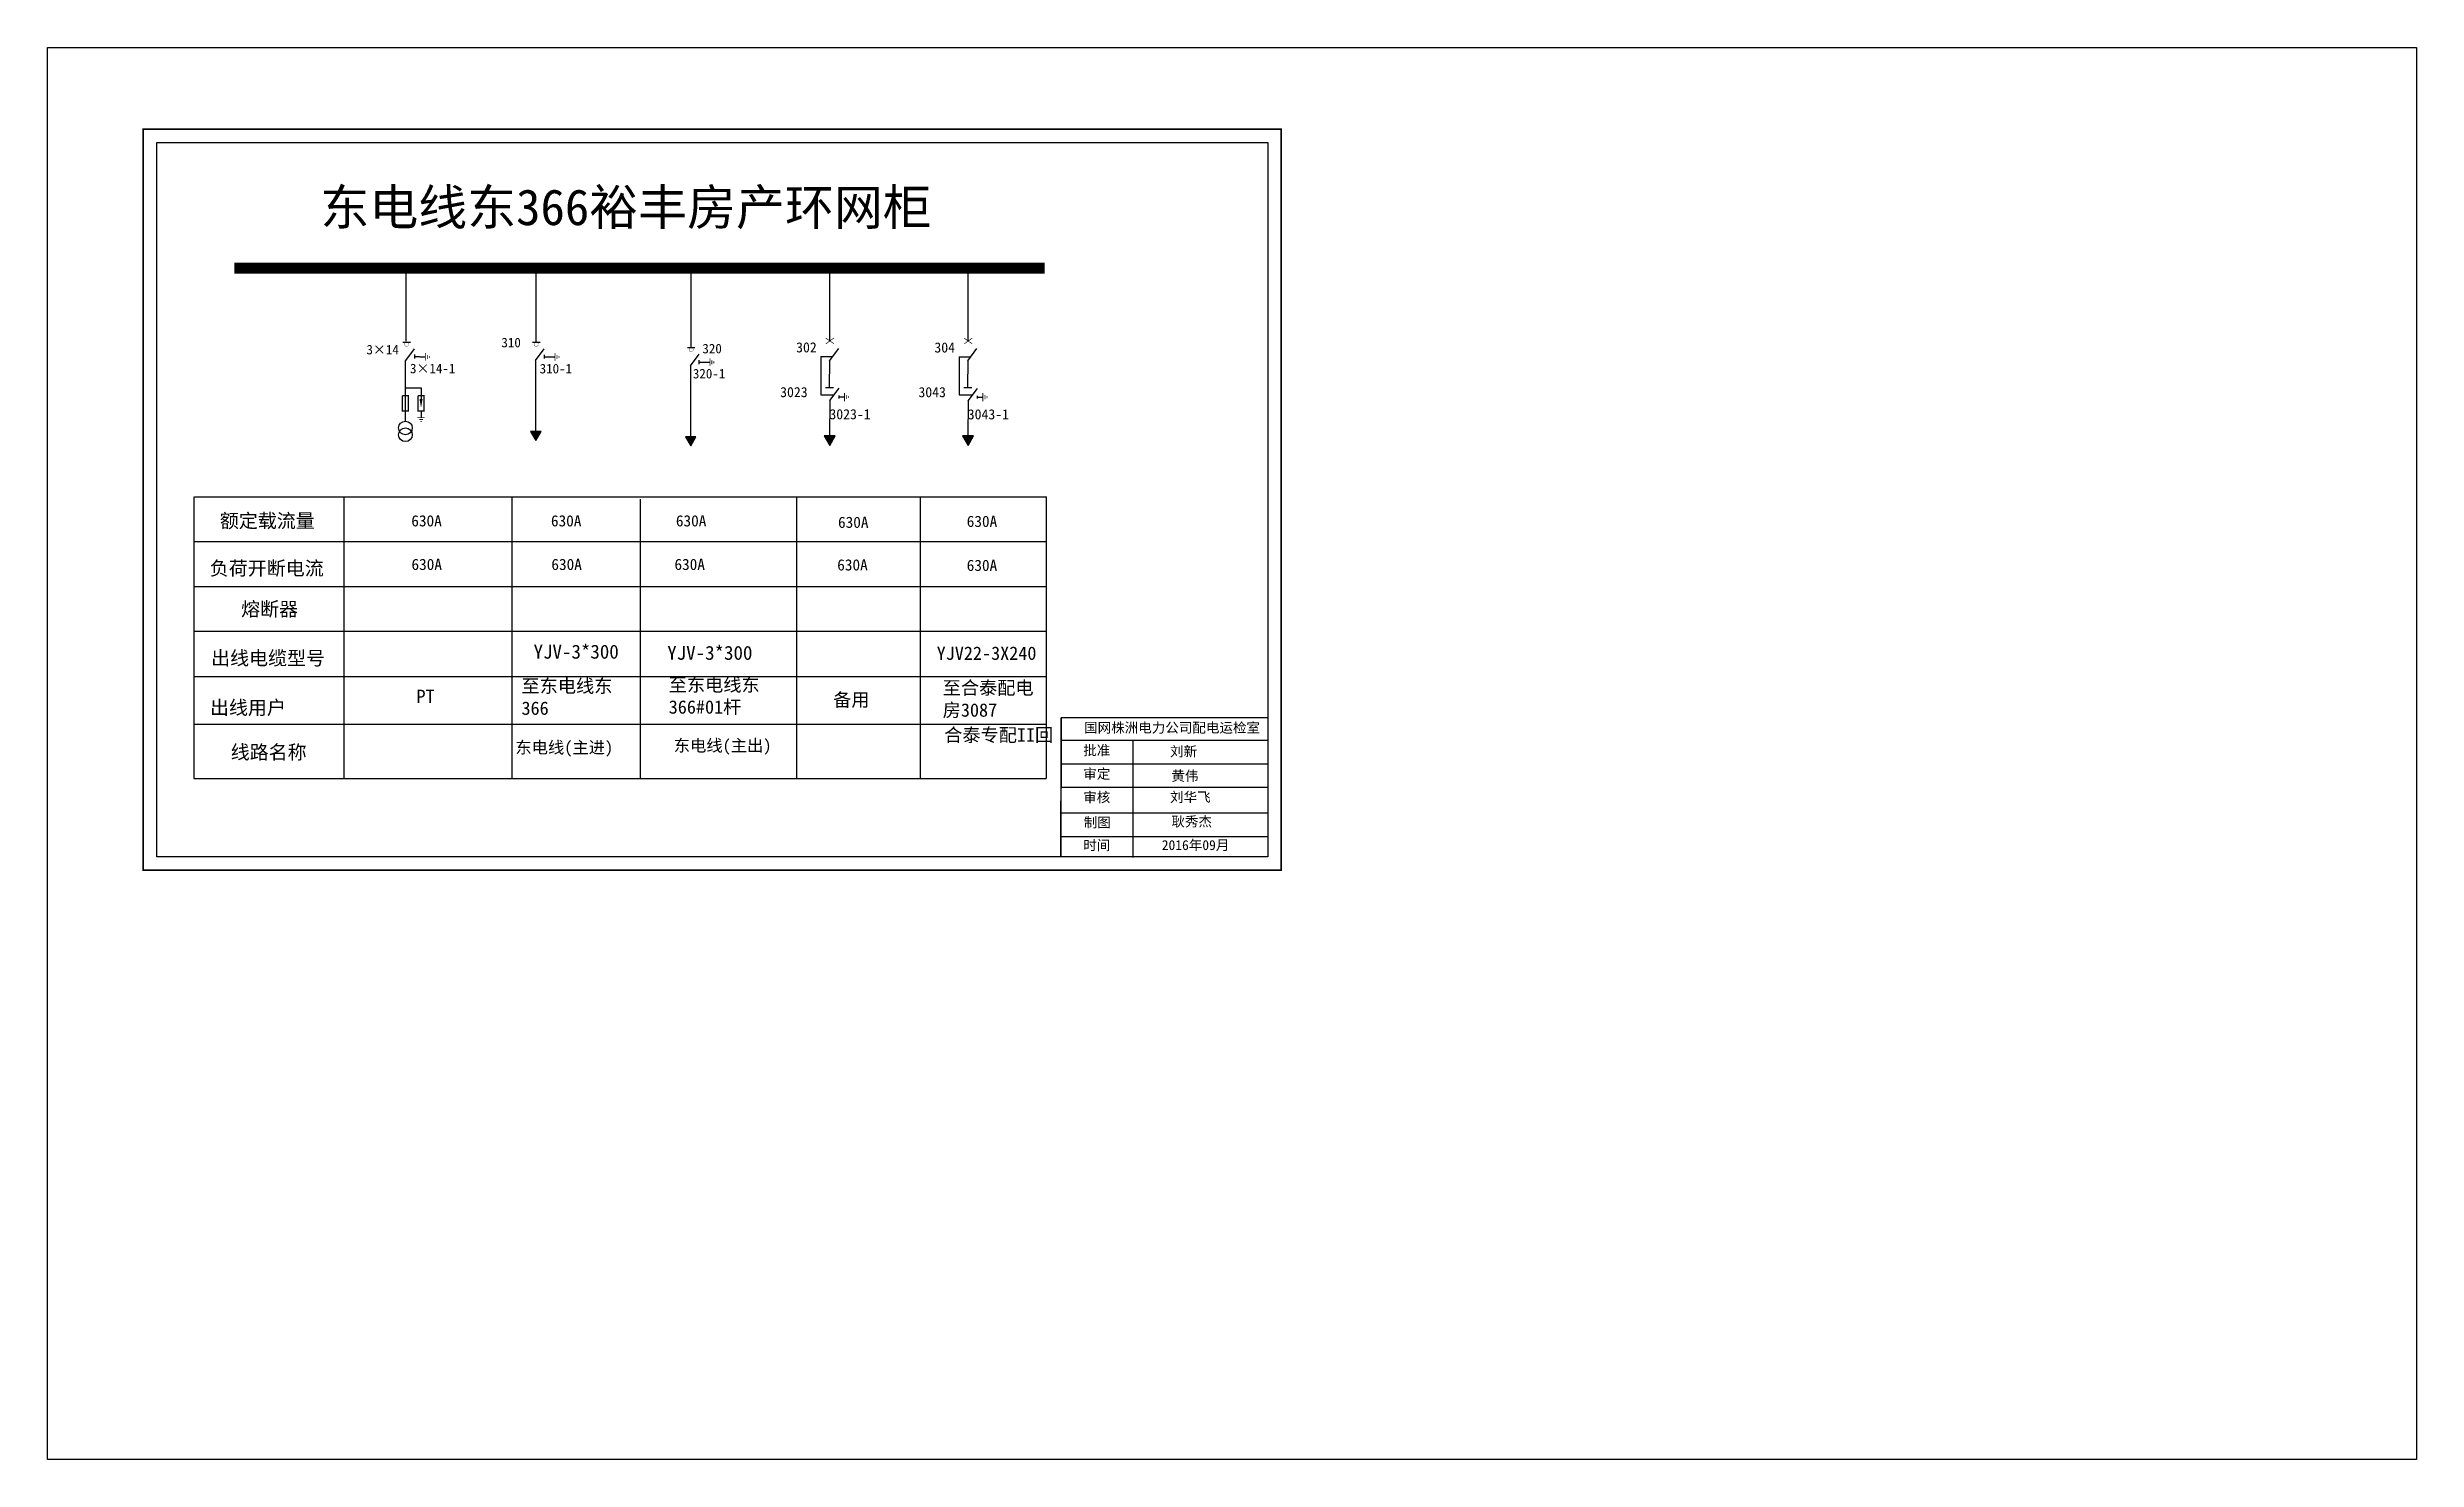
# Model space of a CAD drawing. Extents: x -54 to 342, y -244 to -8.
import ezdxf

# ---------------------------------------------------------------- set-up
doc = ezdxf.new("R2010")
doc.units = 0
doc.header["$LTSCALE"] = 0.774411
doc.layers.get('0').update_dxf_attribs({"linetype": 'CONTINUOUS'})
doc.layers.add('2', color=7, linetype='CONTINUOUS')
doc.styles.add('HZ', font='')
doc.styles.get("Standard").update_dxf_attribs({"font": '', "height": 2.5})
doc.styles.add('字体', font='', dxfattribs={"height": 2.5})
doc.styles.get('HZ').set_extended_font_data('SimSun')
doc.styles.get('Standard').set_extended_font_data('SimSun')
doc.styles.get('字体').set_extended_font_data('楷体_GB2312')

# ---------------------------------------------------------------- blocks, each defined once
blk = doc.blocks.new('JD')
for points in [[(-2, 0.2), (-2, -0.2), (2, 0.2), (2, -0.2)], [(1, -1.2), (1, -0.8), (-1, -1.2), (-1, -0.8)], [(-0.5, -1.8), (-0.5, -2.2), (0.5, -1.8), (0.5, -2.2)]]:
    blk.add_trace(points)

msp = doc.modelspace()

# ---------------------------------------------------------------- hatches: boundary and pattern name
for color, points in [(0, [(27.78, -73.95), (28.66, -72.43), (26.9, -72.43)]), (0, [(53.7, -74.84), (54.58, -73.32), (52.82, -73.32)]), (7, [(76.96, -74.77), (77.89, -73.16), (76.03, -73.16)]), (7, [(100.1, -74.79), (101.03, -73.18), (99.17, -73.18)])]:
    msp.add_hatch(color=color).paths.add_polyline_path(points)

# ---------------------------------------------------------------- linework, layer by layer
at = {"color": 0}
for p, q in [((6.12, -57.36), (6.12, -46.05)), ((5.54, -57.5), (6.81, -57.5)), ((27.23, -57.52), (28.5, -57.52)), ((53.14, -58.41), (54.41, -58.41)), ((5.96, -60.56), (5.96, -70.77)), ((7.47, -59.59), (7.47, -60.25)), ((7.49, -59.92), (8.33, -59.92)), ((8.41, -59.95), (9.3, -59.95)), ((27.72, -60.59), (27.72, -72.7)), ((29.16, -59.61), (29.16, -60.26)), ((29.17, -59.94), (30.02, -59.94)), ((30.1, -59.96), (30.99, -59.96)), ((53.64, -61.48), (53.64, -73.59)), ((55.08, -60.5), (55.08, -61.16)), ((55.09, -60.83), (55.93, -60.83)), ((56.01, -60.83), (56.9, -60.83)), ((5.95, -65.15), (8.59, -65.15)), ((8.59, -65.15), (8.59, -67.07)), ((76.96, -67.29), (76.9, -73.45)), ((100.1, -67.31), (100.04, -73.46)), ((8.59, -69.1), (8.59, -70.09)), ((-29.43, -83.37), (-29.43, -130.5)), ((-4.3, -83.37), (-4.3, -130.5)), ((23.79, -83.35), (23.79, -130.5)), ((45.24, -83.78), (45.24, -130.5)), ((71.38, -83.35), (71.38, -130.5)), ((71.38, -130.5), (71.38, -130.5))]:
    msp.add_line(p, q, dxfattribs=at)
at = {"color": 7}
for p, q in [((27.86, -57.52), (27.86, -45.93)), ((53.77, -58.41), (53.77, -46)), ((76.97, -57.3), (76.97, -44.89)), ((100.11, -57.31), (100.11, -44.91))]:
    msp.add_line(p, q, dxfattribs=at)
for p, q in [((75.45, -59.92), (77.4, -59.92)), ((75.47, -59.93), (75.47, -66.31)), ((76.9, -60.61), (76.84, -65.03)), ((98.59, -59.94), (100.54, -59.94)), ((98.61, -59.95), (98.61, -66.32)), ((100.04, -60.63), (99.98, -65.04)), ((75.47, -66.31), (77.68, -66.3)), ((76.24, -65.07), (77.59, -65.07)), ((78.48, -66.66), (79.42, -66.66)), ((98.61, -66.32), (100.82, -66.31)), ((99.38, -65.09), (100.72, -65.09)), ((101.61, -66.68), (102.56, -66.68)), ((22.82, -83.37), (22.82, -83.37)), ((92.08, -83.39), (92.08, -130.5)), ((113.14, -83.39), (113.14, -130.5))]:
    msp.add_line(p, q)
at = {"linetype": 'Continuous'}
for p, q in [((-29.32, -83.35), (113.2, -83.35)), ((-29.43, -90.86), (-2.66, -90.86)), ((-2.66, -90.86), (113.14, -90.86)), ((-29.43, -98.36), (18.11, -98.36)), ((17.78, -98.36), (113.14, -98.36))]:
    msp.add_line(p, q, dxfattribs=at)
at = {"color": 0, "linetype": 'Continuous'}
for p, q in [((-29.43, -105.85), (113.14, -105.85)), ((-29.43, -113.44), (113.14, -113.44)), ((-29.43, -121.42), (113.14, -121.42)), ((-29.43, -130.5), (113.14, -130.5))]:
    msp.add_line(p, q, dxfattribs=at)
at = {"color": 7, "linetype": 'Continuous'}
for p, q in [((115.65, -124.07), (150.16, -124.07)), ((127.63, -124.07), (127.63, -143.69)), ((115.65, -128.01), (150.16, -128.01)), ((115.65, -131.94), (150.16, -131.94)), ((115.65, -136.23), (150.16, -136.23)), ((115.65, -140.16), (150.16, -140.16))]:
    msp.add_line(p, q, dxfattribs=at)
at = {"linetype": 'Continuous'}
msp.add_lwpolyline([(-53.91, -8.21), (342.4, -8.21), (342.4, -244.4), (-53.91, -244.4)], close=True, dxfattribs=at)
at = {"color": 0, "linetype": 'Continuous', "const_width": 0.277}
msp.add_lwpolyline([(-37.87, -21.86), (152.48, -21.86), (152.48, -145.8), (-37.87, -145.8)], close=True, dxfattribs=at)
at = {"color": 0, "linetype": 'Continuous'}
msp.add_lwpolyline([(-35.63, -24.1), (150.24, -24.1), (150.24, -143.56), (-35.63, -143.56)], close=True, dxfattribs=at)
for points, const_width in [([(-22.62, -45.15), (112.88, -45.15)], 1.85), ([(76.29, -56.82), (77.64, -57.76)], 0.114), ([(76.32, -57.77), (77.67, -56.8)], 0.114), ([(99.43, -56.83), (100.77, -57.78)], 0.114), ([(99.46, -57.78), (100.8, -56.82)], 0.114), ([(76.24, -65.07), (77.59, -65.07)], 0.114), ([(99.38, -65.09), (100.72, -65.09)], 0.114)]:
    msp.add_lwpolyline(points, dxfattribs=dict(const_width=const_width))
at = {"color": 0}
for points, const_width in [([(5.54, -57.5), (6.81, -57.5)], 0.108), ([(27.23, -57.52), (28.5, -57.52)], 0.108), ([(53.14, -58.41), (54.41, -58.41)], 0.108), ([(5.44, -66.46), (5.44, -69.03), (6.47, -69.03), (6.47, -66.46), (5.47, -66.46)], 0.217), ([(8.07, -66.46), (8.07, -69.03), (9.1, -69.03), (9.1, -66.46), (8.1, -66.46)], 0.217)]:
    msp.add_lwpolyline(points, dxfattribs=dict(at, const_width=const_width))
at = {"color": 0, "const_width": 0.0539}
for points in [[(5.82, -57.85, 1), (6.52, -57.85, 1)], [(27.5, -57.87, 1), (28.21, -57.87, 1)], [(53.42, -58.76, 1), (54.12, -58.76, 1)]]:
    msp.add_lwpolyline(points, format="xyb", close=True, dxfattribs=at)
at = {"color": 0}
msp.add_lwpolyline([(8.59, -67.04, 0.506, 0, 0), (8.59, -68.49, 0, 0, 0)], format="xyseb", dxfattribs=at)
for points in [[(78.49, -66.45), (78.49, -66.91)], [(101.63, -66.47), (101.63, -66.92)]]:
    msp.add_lwpolyline(points)
for points in [[(27.78, -73.95), (28.66, -72.43), (26.9, -72.43)], [(53.7, -74.84), (54.58, -73.32), (52.82, -73.32)]]:
    msp.add_lwpolyline(points, close=True, dxfattribs=at)
at = {"color": 7}
for points in [[(76.96, -74.77), (77.89, -73.16), (76.03, -73.16)], [(100.1, -74.79), (101.03, -73.18), (99.17, -73.18)]]:
    msp.add_lwpolyline(points, close=True, dxfattribs=at)
at = {"color": 7, "linetype": 'Continuous', "const_width": 0.277}
for points in [[(115.65, -120.31), (115.63, -143.63)], [(115.65, -120.31), (150.16, -120.31)]]:
    msp.add_lwpolyline(points, dxfattribs=at)
at = {"color": 0}
for centre in [(5.98, -71.86), (5.98, -73)]:
    msp.add_circle(centre, 1.14, dxfattribs=at)
at = {"layer": '2', "color": 0}
for p, q in [((6.04, -60.57), (7.5, -58.62)), ((27.72, -60.59), (29.18, -58.64)), ((53.64, -61.48), (55.1, -59.53))]:
    msp.add_line(p, q, dxfattribs=at)
at = {"layer": '2'}
for p, q in [((76.9, -60.61), (78.45, -58.55)), ((100.04, -60.63), (101.58, -58.56)), ((76.96, -67.29), (78.51, -65.22)), ((100.1, -67.31), (101.65, -65.24))]:
    msp.add_line(p, q, dxfattribs=at)

# ---------------------------------------------------------------- block references
at = {"color": 0, "xscale": 0.3297305593027886, "yscale": 0.3297305593027886, "zscale": 0.3297305593611308, "rotation": 90}
for p in [(9.32, -59.97), (31, -59.99), (56.91, -60.86)]:
    msp.add_blockref('JD', p, dxfattribs=at)
at = {"xscale": 0.3495080551147112, "yscale": 0.3495080551147112, "zscale": 0.3495080551767315, "rotation": 90}
for p in [(79.43, -66.69), (102.57, -66.7)]:
    msp.add_blockref('JD', p, dxfattribs=at)
at = {"color": 0, "xscale": 0.3036991993997162, "yscale": 0.3036991993576521, "zscale": 0.3036991994115678}
msp.add_blockref('JD', (8.6, -70.14), dxfattribs=at)

# ---------------------------------------------------------------- texts
at = {"color": 0}
for s, height, p in [('3×14', 1.594, (-0.54, -59.55)), ('310', 1.594, (22.03, -58.37)), ('320', 1.594, (55.65, -59.38)), ('302', 1.69, (71.33, -59.22)), ('304', 1.69, (94.46, -59.24)), ('3×14-1', 1.594, (6.74, -62.71)), ('310-1', 1.594, (28.43, -62.73)), ('320-1', 1.594, (54.06, -63.57)), ('3023', 1.69, (68.66, -66.7)), ('3043', 1.69, (91.79, -66.71)), ('3023-1', 1.69, (76.9, -70.4)), ('3043-1', 1.69, (100.04, -70.42)), ('YJV22-3X240', 2.2303, (94.84, -110.64))]:
    msp.add_text(s, height=height, dxfattribs=at).set_placement(p)
at = {"style": 'HZ'}
for s, p in [('额定载流量', (-25.07, -88.54)), ('负荷开断电流', (-26.75, -96.49))]:
    msp.add_text(s, height=2.328, dxfattribs=at).set_placement(p)
for s, height, p in [('630A', 1.874, (6.96, -88.32)), ('630A', 1.874, (30.32, -88.32)), ('630A', 1.874, (51.22, -88.32)), ('630A', 1.874, (78.34, -88.57)), ('630A', 1.874, (99.87, -88.41)), ('630A', 1.874, (6.99, -95.61)), ('630A', 1.874, (30.39, -95.61)), ('630A', 1.874, (50.98, -95.61)), ('630A', 1.874, (78.21, -95.69)), ('630A', 1.874, (99.87, -95.77)), ('PT', 2.23, (7.83, -117.86))]:
    msp.add_text(s, height=height).set_placement(p)
at = {"color": 0, "style": 'HZ'}
for s, p in [('熔断器', (-21.51, -103.31)), ('出线电缆型号', (-26.53, -111.51)), ('YJV-3*300', (27.41, -110.44)), ('YJV-3*300', (49.77, -110.63)), ('出线用户', (-26.72, -119.78)), ('线路名称', (-23.25, -127.24))]:
    msp.add_text(s, height=2.328, dxfattribs=at).set_placement(p)
at = {"color": 0, "linetype": 'Continuous', "insert": (-8.25, -31.93), "char_height": 6, "width": 151.488, "attachment_point": 1, "style": '字体'}
msp.add_mtext('{\\fSimSun|b0|i0|c134|p2;东电线东}366{\\fSimSun|b0|i0|c134|p2;裕丰房产环网柜}', dxfattribs=at)
at = {"color": 0, "attachment_point": 1}
for s, insert, char_height, width in [('至东电线东366', (25.39, -113.89), 2.23, 17.7893), ('至东电线东366#01杆', (50.02, -113.69), 2.2303, 17.7893), ('至合泰配电房3087', (95.85, -114.2), 2.23, 17.7893), ('备用', (77.53, -116.2), 2.23, 18.2263), ('合泰专配II回', (96.09, -122.09), 2.23, 17.7893), ('东电线(主进)', (24.36, -124.29), 2, 21.5534), ('东电线(主出)', (50.85, -123.97), 2, 21.5534)]:
    msp.add_mtext(s, dxfattribs=dict(at, insert=insert, char_height=char_height, width=width))
at = {"color": 7, "linetype": 'Continuous', "attachment_point": 1, "style": '字体'}
for s, insert, char_height, width in [('国网株洲电力公司配电运检室', (119.5, -121.15), 1.6602, 45.388), ('{\\fKaiTi_GB2312|b0|i0|c134|p49;批准}', (119.36, -124.93), 1.6602, 12.9834), ('刘新', (133.88, -125.12), 1.66, 12.9834), ('\\f\uffbfﾬￌﾣﾤ_GB2312|b0|i0|c134|p49;审定', (119.36, -128.87), 1.6602, 12.9834), ('黄伟', (134.1, -129.22), 1.66, 12.9834), ('\\f\uffbfﾬￌﾣﾤ_GB2312|b0|i0|c134|p49;审核', (119.36, -132.78), 1.6602, 12.9834), ('刘华飞', (133.88, -132.76), 1.66, 12.9834), ('\\f\uffbfﾬￌﾣﾤ_GB2312|b0|i0|c134|p49;制图', (119.44, -137), 1.6602, 12.9834), ('耿秀杰', (134.1, -136.85), 1.66, 12.9834), ('\\f\uffbfﾬￌﾣﾤ_GB2312|b0|i0|c134|p49;时间', (119.36, -140.81), 1.6602, 12.9834), ('2016年09月', (132.5, -140.79), 1.66, 17.8973)]:
    msp.add_mtext(s, dxfattribs=dict(at, insert=insert, char_height=char_height, width=width))

doc.saveas('drawing.dxf')
